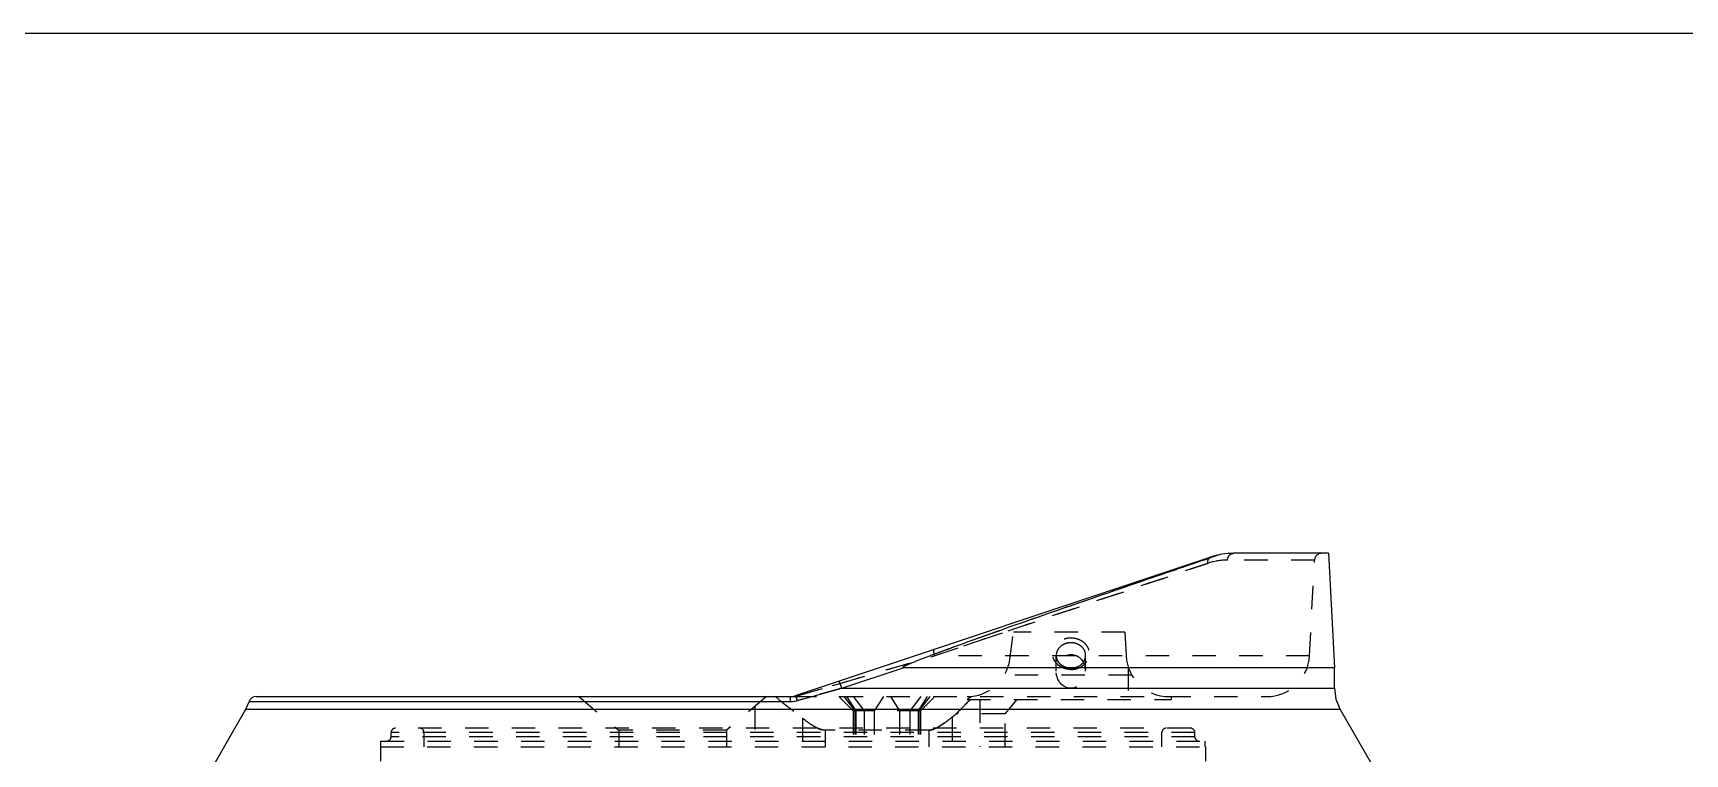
# Model space of a CAD drawing. Header units: millimetres. Extents: x 97 to 1722, y -6063 to 1553.
# Drawn here: x 538.6 to 653.9, y 211 to 261.3 of the extents above; entities that cross this region are included whole.
import ezdxf

# ---------------------------------------------------------------- set-up
doc = ezdxf.new("R2010")
doc.units = ezdxf.units.MM
doc.header["$LTSCALE"] = 16.335
doc.linetypes.add('HIDDEN', pattern=[0.2, 0.1, -0.1])
doc.layers.get('0').update_dxf_attribs({"linetype": 'CONTINUOUS'})
doc.layers.add('DEFAULT_2', color=8, linetype='HIDDEN')

msp = doc.modelspace()

# ---------------------------------------------------------------- linework, layer by layer
at = {"color": 7, "linetype": 'Continuous'}
for p, q in [((621.424, 224.888), (620.807, 224.679)), ((628.992, 224.976), (622.358, 224.976)), ((628.992, 224.976), (629.411, 216.985)), ((620.774, 224.719), (591.765, 215.028)), ((595.018, 215.572), (599.303, 216.985)), ((629.411, 216.985), (599.303, 216.985)), ((629.411, 215.572), (629.411, 216.985)), ((553.66, 214.633), (553.409, 214.072)), ((553.66, 214.633), (591.446, 214.633)), ((554.135, 214.976), (591.612, 214.976)), ((591.928, 214.699), (592.27, 214.796)), ((592.27, 214.796), (595.018, 215.572)), ((595.018, 215.572), (629.411, 215.572)), ((629.411, 215.572), (629.513, 214.796)), ((629.513, 214.796), (629.813, 214.072)), ((553.409, 214.072), (546.611, 202.298)), ((629.813, 214.072), (553.409, 214.072)), ((629.813, 214.072), (636.611, 202.298))]:
    msp.add_line(p, q, dxfattribs=at)
msp.add_lwpolyline([(480.86, 261.281), (806.769, 261.281), (806.769, -30.801), (480.86, -30.801)], close=True)
for centre, radius, start, end in [((622.358, 219.976), 5, 90, 108.47277), ((640.836, 112.801), 112.259, 110.35925, 110.67613), ((554.135, 214.476), 0.5, 90, 161.75241), ((591.446, 216.425), 1.792, 269.99854, 275.27135), ((591.448, 215.976), 1, 270, 288.47273), ((591.45, 216.395), 1.762, 275.25237, 285.74082)]:
    msp.add_arc(centre, radius, start, end, dxfattribs=at)
for points, knots in [([(620.807, 224.679), (619.472, 224.224), (616.607, 223.247), (612.057, 221.683), (607.956, 220.259), (604.478, 219.03), (602.686, 218.383), (601.781, 218.047)], [0, 0, 0, 0, 0.2099407, 0.4508137, 0.7163025, 0.8562753, 1, 1, 1, 1]), ([(601.199, 217.83), (601.031, 217.766), (600.779, 217.67), (600.444, 217.54), (600.235, 217.457), (600.067, 217.39), (599.942, 217.339), (599.817, 217.287), (599.713, 217.242), (599.63, 217.206), (599.568, 217.178), (599.506, 217.15), (599.445, 217.121), (599.394, 217.095), (599.354, 217.074), (599.325, 217.057), (599.3, 217.042), (599.282, 217.028), (599.269, 217.018), (599.257, 217.004), (599.267, 216.985), (599.286, 216.986), (599.297, 216.985), (599.303, 216.985)], [0, 0, 0, 0, 0.2487269, 0.3734034, 0.4982817, 0.5607953, 0.6233579, 0.6859694, 0.7486297, 0.7799786, 0.8113403, 0.8427152, 0.8741043, 0.9055095, 0.9212195, 0.9369343, 0.9526903, 0.9604797, 0.9685337, 0.9762863, 0.9840606, 0.9921897, 1, 1, 1, 1]), ([(595.018, 215.572), (594.999, 215.63), (594.969, 215.716), (594.927, 215.826), (594.897, 215.902), (594.869, 215.964), (594.846, 216.01), (594.831, 216.034), (594.818, 216.048), (594.814, 216.047)], [0, 0, 0, 0, 0.3487937, 0.5241422, 0.6845711, 0.818067, 0.9167504, 0.9758776, 1, 1, 1, 1]), ([(591.446, 214.633), (591.446, 214.656), (591.446, 214.701), (591.447, 214.766), (591.447, 214.826), (591.447, 214.877), (591.447, 214.914), (591.448, 214.938), (591.448, 214.951), (591.448, 214.962), (591.448, 214.97), (591.449, 214.973), (591.448, 214.976), (591.448, 214.976)], [0, 0, 0, 0, 0.2002537, 0.3929626, 0.5696676, 0.7219094, 0.8425246, 0.8902719, 0.9295315, 0.9602178, 0.9822454, 0.9955305, 1, 1, 1, 1]), ([(591.928, 214.699), (591.912, 214.742), (591.881, 214.822), (591.841, 214.916), (591.811, 214.975), (591.792, 215.004), (591.78, 215.021), (591.769, 215.029), (591.765, 215.028)], [0, 0, 0, 0, 0.3709746, 0.6946156, 0.8181156, 0.9105503, 0.9705244, 1, 1, 1, 1])]:
    msp.add_open_spline(points, degree=3, knots=knots, dxfattribs=at)
at = {"layer": 'DEFAULT_2', "color": 8, "linetype": 'HIDDEN'}
for p, q in [((620.536, 224.271), (601.484, 217.819)), ((606.966, 219.676), (620.536, 224.271)), ((628.016, 224.503), (621.942, 224.503)), ((627.665, 217.819), (628.016, 224.503)), ((601.603, 217.86), (606.966, 219.676)), ((606.742, 217.559), (607.011, 219.476)), ((614.775, 219.476), (607.011, 219.476)), ((614.775, 219.476), (614.862, 217.819)), ((594.964, 215.923), (601.484, 217.819)), ((601.484, 217.819), (601.603, 217.86)), ((627.665, 217.819), (601.484, 217.819)), ((609.986, 216.744), (609.986, 217.851)), ((612.036, 216.744), (612.036, 217.851)), ((615.011, 217.03), (615.011, 214.776)), ((594.379, 215.753), (594.964, 215.923)), ((615.26, 216.476), (606.369, 216.476)), ((576.661, 214.976), (579.461, 212.627)), ((589.761, 214.976), (586.961, 212.627)), ((591.612, 214.976), (624.669, 214.976)), ((591.923, 215.043), (592.113, 215.098)), ((592.27, 214.796), (591.928, 214.699)), ((595.018, 215.572), (592.27, 214.796)), ((595.815, 213.976), (594.815, 214.976)), ((595.166, 214.976), (595.932, 213.976)), ((595.351, 214.976), (595.994, 213.976)), ((595.809, 214.976), (596.575, 213.976)), ((597.922, 214.976), (597.28, 213.976)), ((598.415, 214.976), (599.058, 213.976)), ((600.529, 214.976), (599.763, 213.976)), ((600.987, 214.976), (600.344, 213.976)), ((601.171, 214.976), (600.405, 213.976)), ((600.522, 213.976), (601.522, 214.976)), ((603.768, 214.776), (618.011, 214.776)), ((603.955, 214.918), (604.049, 214.989)), ((604.661, 214.776), (604.661, 211.476)), ((606.411, 213.776), (607.25, 214.776)), ((618.011, 214.976), (618.011, 214.776)), ((588.961, 214.305), (588.961, 211.476)), ((592.288, 213.466), (592.288, 211.476)), ((595.815, 213.976), (595.815, 211.476)), ((600.522, 213.976), (595.815, 213.976)), ((595.932, 213.976), (595.932, 211.476)), ((595.994, 213.976), (595.994, 211.476)), ((596.575, 213.976), (596.575, 211.476)), ((597.28, 213.976), (597.28, 211.476)), ((599.058, 213.976), (599.058, 211.476)), ((599.763, 213.976), (599.763, 211.476)), ((600.344, 213.976), (600.344, 211.476)), ((600.405, 213.976), (600.405, 211.476)), ((600.522, 213.976), (600.522, 211.476)), ((602.72, 213.542), (602.72, 211.476)), ((606.411, 213.776), (603.014, 213.776)), ((606.411, 211.476), (606.411, 213.776)), ((563.561, 212.176), (563.561, 212.476)), ((619.661, 212.476), (563.561, 212.476)), ((619.661, 212.176), (563.561, 212.176)), ((619.361, 212.776), (563.861, 212.776)), ((565.861, 211.476), (565.861, 212.476)), ((579.461, 212.627), (579.461, 211.476)), ((586.961, 212.627), (579.461, 212.627)), ((586.961, 212.627), (586.961, 211.476)), ((593.864, 212.627), (593.864, 211.476)), ((601.087, 212.627), (593.864, 212.627)), ((601.087, 212.627), (601.087, 211.476)), ((617.361, 211.476), (617.361, 212.476)), ((619.661, 212.176), (619.661, 212.476)), ((562.811, 211.476), (562.811, 210.476)), ((562.812, 211.476), (620.411, 211.476)), ((562.836, 211.476), (562.836, 211.876)), ((562.837, 211.876), (620.386, 211.876)), ((620.386, 211.476), (620.386, 211.876)), ((620.411, 211.476), (620.411, 210.476))]:
    msp.add_line(p, q, dxfattribs=at)
for centre, radius, start, end in [((628.515, 224.476), 0.5, 90, 177), ((621.943, 220.118), 4.385, 90.00397, 108.71602), ((603.771, 217.976), 3, 270, 352), ((610.761, 217.852), 0.775, 180.01385, 191.49121), ((610.846, 217.89), 0.869, 213.70173, 216.53149), ((617.858, 217.976), 3, 183, 270), ((624.669, 217.976), 3, 270, 357), ((688.584, 336.341), 156.113, 231.02447, 231.91447), ((591.449, 216.72), 1.744, 269.99292, 275.34278), ((591.453, 216.68), 1.703, 275.31614, 286.00347), ((591.451, 216.701), 1.725, 275.33821, 278.89188), ((591.46, 216.652), 1.674, 282.45479, 286.0442), ((591.876, 214.682), 0.363, 82.62087, 91.11106), ((550.958, 265.073), 73.083, 315.42093, 316.51143), ((548.694, 267.263), 76.233, 315.44343, 316.48887), ((548.024, 288.569), 92.481, 307.06786, 307.28615), ((550.433, 285.391), 88.493, 307.06362, 307.2157), ((507.166, 333.438), 153.316, 308.55386, 308.69438), ((507.209, 333.386), 153.249, 308.55355, 308.69418), ((563.261, 212.176), 0.3, 270, 0), ((563.861, 212.476), 0.3, 90, 180), ((565.561, 212.476), 0.3, 0, 90), ((617.661, 212.476), 0.3, 90, 180), ((619.361, 212.476), 0.3, 0, 90), ((619.961, 212.176), 0.3, 180, 270)]:
    msp.add_arc(centre, radius, start, end, dxfattribs=at)
for major_axis in [(0, 1.184), (0, -1.184)]:
    msp.add_ellipse((611.011, 216.744), major_axis=major_axis, ratio=0.8660254, dxfattribs=at)
for points, knots in [([(621.424, 224.888), (620.698, 224.642), (619.173, 224.122), (616.782, 223.305), (614.193, 222.418), (611.923, 221.635), (610.026, 220.978), (608.55, 220.464), (607.043, 219.936), (605.769, 219.487), (604.738, 219.12), (603.955, 218.84), (603.168, 218.556), (602.375, 218.267), (601.58, 217.974), (600.915, 217.723), (600.45, 217.543), (600.184, 217.437), (600.018, 217.37), (599.886, 217.316), (599.787, 217.274), (599.688, 217.232), (599.606, 217.195), (599.54, 217.166), (599.491, 217.143), (599.443, 217.12), (599.394, 217.095), (599.355, 217.074), (599.324, 217.056), (599.301, 217.042), (599.283, 217.028), (599.268, 217.017), (599.258, 217.007), (599.262, 216.991), (599.276, 216.985), (599.289, 216.986), (599.298, 216.985), (599.303, 216.985)], [0, 0, 0, 0, 0.0975114, 0.204966, 0.3213434, 0.4455919, 0.5103351, 0.5766458, 0.6443901, 0.7134341, 0.7484017, 0.7836443, 0.819145, 0.8548875, 0.8908551, 0.9270314, 0.9451929, 0.9542912, 0.9634009, 0.96796, 0.9725219, 0.9770867, 0.9816543, 0.9839393, 0.986225, 0.9885116, 0.9907991, 0.9930879, 0.9942324, 0.9953801, 0.996518, 0.9971112, 0.9976815, 0.9982781, 0.998836, 0.9994337, 1, 1, 1, 1]), ([(621.942, 224.503), (621.945, 224.563), (621.969, 224.684), (622.06, 224.844), (622.198, 224.952), (622.307, 224.976), (622.358, 224.976)], [0, 0, 0, 0, 0.2607703, 0.5291022, 0.7793208, 1, 1, 1, 1]), ([(620.774, 224.719), (620.694, 224.692), (620.587, 224.588), (620.536, 224.415), (620.532, 224.318), (620.536, 224.271)], [0, 0, 0, 0, 0.4697804, 0.734356, 1, 1, 1, 1]), ([(620.774, 224.719), (620.694, 224.692), (620.588, 224.589), (620.536, 224.416), (620.532, 224.319), (620.536, 224.271)], [0, 0, 0, 0, 0.4663218, 0.7317131, 1, 1, 1, 1]), ([(611.011, 216.872), (610.846, 216.872), (610.519, 216.927), (610.097, 217.167), (609.806, 217.533), (609.702, 217.976), (609.806, 218.419), (610.097, 218.786), (610.519, 219.026), (610.846, 219.081), (611.011, 219.081)], [0, 0, 0, 0, 0.1331863, 0.2616984, 0.3833816, 0.4999879, 0.6165929, 0.7382813, 0.8668069, 1, 1, 1, 1]), ([(611.011, 219.081), (611.176, 219.081), (611.503, 219.026), (611.925, 218.786), (612.216, 218.42), (612.32, 217.977), (612.216, 217.533), (611.926, 217.167), (611.503, 216.927), (611.176, 216.872), (611.011, 216.872)], [0, 0, 0, 0, 0.1331863, 0.2616984, 0.3833816, 0.4999879, 0.6165929, 0.7382813, 0.8668069, 1, 1, 1, 1]), ([(601.463, 218.268), (601.446, 218.262), (601.431, 218.226), (601.424, 218.178), (601.424, 218.095), (601.444, 217.973), (601.469, 217.872), (601.484, 217.819)], [0, 0, 0, 0, 0.1124735, 0.2063517, 0.3279366, 0.6438569, 1, 1, 1, 1]), ([(611.011, 218.739), (610.878, 218.739), (610.615, 218.695), (610.276, 218.502), (610.042, 218.208), (609.986, 217.968), (609.986, 217.851)], [0, 0, 0, 0, 0.2663618, 0.523395, 0.766786, 1, 1, 1, 1]), ([(612.036, 217.851), (612.036, 217.968), (611.98, 218.208), (611.746, 218.502), (611.407, 218.695), (611.144, 218.739), (611.011, 218.739)], [0, 0, 0, 0, 0.233214, 0.476605, 0.7336382, 1, 1, 1, 1]), ([(591.923, 215.043), (593.466, 215.487), (596.653, 216.414), (599.839, 217.342), (601.484, 217.819)], [0, 0, 0, 0, 0.4839156, 1, 1, 1, 1]), ([(609.986, 217.851), (609.986, 217.761), (610.019, 217.576), (610.162, 217.329), (610.382, 217.133), (610.564, 217.048), (610.66, 217.017)], [0, 0, 0, 0, 0.2371134, 0.4809072, 0.7352301, 1, 1, 1, 1]), ([(610.123, 217.408), (610.109, 217.43), (610.054, 217.52), (610.017, 217.621), (610.002, 217.697)], [0, 0, 0, 0, 0.2541398, 1, 1, 1, 1]), ([(610.352, 217.171), (610.332, 217.186), (610.257, 217.245), (610.191, 217.315), (610.148, 217.373)], [0, 0, 0, 0, 0.2543797, 1, 1, 1, 1]), ([(610.66, 217.017), (610.633, 217.026), (610.524, 217.065), (610.422, 217.121), (610.352, 217.171)], [0, 0, 0, 0, 0.2542008, 1, 1, 1, 1]), ([(611.362, 217.017), (611.458, 217.048), (611.64, 217.133), (611.86, 217.329), (612.003, 217.576), (612.036, 217.761), (612.036, 217.851)], [0, 0, 0, 0, 0.2647699, 0.5190928, 0.7628866, 1, 1, 1, 1]), ([(611.449, 216.939), (611.584, 216.982), (611.838, 217.107), (612.038, 217.309), (612.113, 217.421)], [0, 0, 0, 0, 0.5117082, 1, 1, 1, 1]), ([(592.113, 215.098), (592.282, 215.146), (593.038, 215.364), (593.793, 215.583), (594.379, 215.753)], [0, 0, 0, 0, 0.2238224, 1, 1, 1, 1]), ([(595.018, 215.572), (594.998, 215.632), (594.968, 215.72), (594.925, 215.833), (594.894, 215.908), (594.867, 215.968), (594.844, 216.013), (594.83, 216.036), (594.818, 216.048), (594.814, 216.047)], [0, 0, 0, 0, 0.3615505, 0.5390828, 0.6984502, 0.8281574, 0.922098, 0.9774479, 1, 1, 1, 1]), ([(591.765, 215.028), (591.777, 215.032), (591.828, 215.046), (591.883, 215.048), (591.923, 215.043)], [0, 0, 0, 0, 0.2384619, 1, 1, 1, 1]), ([(591.928, 214.699), (591.911, 214.744), (591.88, 214.826), (591.839, 214.92), (591.809, 214.978), (591.791, 215.006), (591.779, 215.022), (591.769, 215.029), (591.765, 215.028)], [0, 0, 0, 0, 0.3841148, 0.7087357, 0.828681, 0.9164514, 0.9723835, 1, 1, 1, 1]), ([(592.288, 213.466), (592.421, 213.362), (592.687, 213.163), (593.09, 212.898), (593.476, 212.7), (593.743, 212.627), (593.864, 212.627)], [0, 0, 0, 0, 0.2804935, 0.5518449, 0.7991173, 1, 1, 1, 1]), ([(601.087, 212.627), (601.144, 212.627), (601.267, 212.646), (601.533, 212.737), (601.882, 212.929), (602.301, 213.216), (602.58, 213.43), (602.72, 213.542)], [0, 0, 0, 0, 0.0901135, 0.1960552, 0.4431493, 0.7166005, 1, 1, 1, 1]), ([(602.72, 213.542), (602.535, 213.394), (602.256, 213.182), (601.875, 212.93), (601.683, 212.821), (601.587, 212.774)], [0, 0, 0, 0, 0.5179852, 0.7667597, 1, 1, 1, 1]), ([(593.864, 212.627), (593.781, 212.627), (593.599, 212.662), (593.43, 212.732), (593.34, 212.774)], [0, 0, 0, 0, 0.4558842, 1, 1, 1, 1]), ([(601.587, 212.774), (601.501, 212.732), (601.34, 212.663), (601.166, 212.627), (601.087, 212.627)], [0, 0, 0, 0, 0.5490196, 1, 1, 1, 1])]:
    msp.add_open_spline(points, degree=3, knots=knots, dxfattribs=at)
for points in [[(611.011, 216.964), (610.893, 216.964), (610.773, 216.982), (610.66, 217.017)], [(611.362, 217.017), (611.248, 216.981), (611.129, 216.964), (611.011, 216.964)], [(611.011, 216.964), (611.129, 216.964), (611.249, 216.982), (611.362, 217.017)], [(611.011, 216.872), (611.159, 216.872), (611.308, 216.895), (611.449, 216.939)], [(591.765, 215.028), (591.799, 215.039), (591.834, 215.045), (591.869, 215.046)]]:
    msp.add_open_spline(points, degree=3, dxfattribs=at)

doc.saveas('drawing.dxf')
